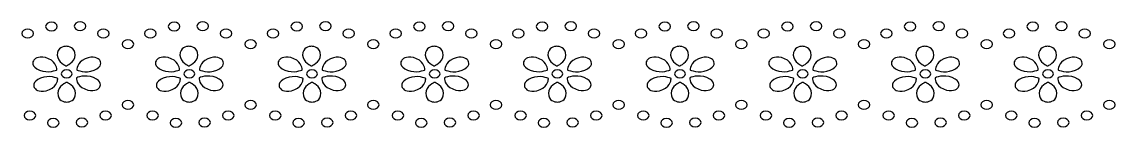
# Model space of a CAD drawing. Header units: centimetres. Extents: x -3 to 12.2, y -0.4 to 0.4.
# Drawn here: x -2.85 to 4.64, y -0.38 to 0.34 of the extents above; entities that cross this region are included whole.
import ezdxf

# ---------------------------------------------------------------- set-up
doc = ezdxf.new("R2010")
doc.units = ezdxf.units.CM
doc.header["$MEASUREMENT"] = 0
doc.layers.add('Layer 1', color=7, linetype='Continuous')

msp = doc.modelspace()

# ---------------------------------------------------------------- linework, layer by layer
at = {"layer": 'Layer 1'}
for points in [[(-2.64729, 0.34057), (-2.62528, 0.34057), (-2.60742, 0.32739), (-2.60742, 0.31112), (-2.60742, 0.31112), (-2.60742, 0.2949), (-2.62528, 0.2817), (-2.64729, 0.2817), (-2.64729, 0.2817), (-2.66933, 0.2817), (-2.68716, 0.2949), (-2.68716, 0.31112), (-2.68716, 0.31112), (-2.68716, 0.3274), (-2.66933, 0.34057), (-2.64729, 0.34057)], [(-2.49081, 0.3134), (-2.49081, 0.32967), (-2.47295, 0.34285), (-2.45094, 0.34285), (-2.45094, 0.34285), (-2.42893, 0.34285), (-2.41107, 0.32967), (-2.41107, 0.3134), (-2.41107, 0.3134), (-2.41107, 0.29715), (-2.42893, 0.284), (-2.45094, 0.284), (-2.45094, 0.284), (-2.47295, 0.28398), (-2.49081, 0.29715), (-2.49081, 0.3134)], [(-1.80658, 0.34057), (-1.78457, 0.34057), (-1.76671, 0.32739), (-1.76671, 0.31112), (-1.76671, 0.31112), (-1.76671, 0.2949), (-1.78457, 0.2817), (-1.80658, 0.2817), (-1.80658, 0.2817), (-1.82862, 0.2817), (-1.84648, 0.2949), (-1.84648, 0.31112), (-1.84648, 0.31112), (-1.84645, 0.3274), (-1.82859, 0.34057), (-1.80658, 0.34057)], [(-1.65005, 0.3134), (-1.65005, 0.32967), (-1.63222, 0.34285), (-1.61018, 0.34285), (-1.61018, 0.34285), (-1.58814, 0.34285), (-1.57028, 0.32967), (-1.57028, 0.3134), (-1.57028, 0.3134), (-1.57028, 0.29715), (-1.58814, 0.284), (-1.61018, 0.284), (-1.61018, 0.284), (-1.63222, 0.284), (-1.65005, 0.29715), (-1.65005, 0.3134)], [(-0.96584, 0.34057), (-0.9438, 0.34057), (-0.92597, 0.32739), (-0.92597, 0.31112), (-0.92597, 0.31112), (-0.92597, 0.2949), (-0.94383, 0.2817), (-0.96584, 0.2817), (-0.96584, 0.2817), (-0.98785, 0.2817), (-1.00574, 0.2949), (-1.00574, 0.31112), (-1.00574, 0.31112), (-1.00573, 0.3274), (-0.98787, 0.34057), (-0.96584, 0.34057)], [(-0.80933, 0.3134), (-0.80933, 0.32967), (-0.79147, 0.34285), (-0.76943, 0.34285), (-0.76943, 0.34285), (-0.74742, 0.34285), (-0.72956, 0.32967), (-0.72956, 0.3134), (-0.72956, 0.3134), (-0.72956, 0.29715), (-0.74742, 0.284), (-0.76943, 0.284), (-0.76943, 0.284), (-0.79147, 0.28398), (-0.80933, 0.29715), (-0.80933, 0.3134)], [(-0.1251, 0.34057), (-0.10309, 0.34057), (-0.08523, 0.32739), (-0.08523, 0.31112), (-0.08523, 0.31112), (-0.08523, 0.2949), (-0.10309, 0.2817), (-0.1251, 0.2817), (-0.1251, 0.2817), (-0.14711, 0.2817), (-0.16497, 0.2949), (-0.16497, 0.31112), (-0.16497, 0.31112), (-0.16497, 0.3274), (-0.14711, 0.34057), (-0.1251, 0.34057)], [(0.03138, 0.3134), (0.03138, 0.32967), (0.04929, 0.34285), (0.07131, 0.34285), (0.07131, 0.34285), (0.09335, 0.34285), (0.11118, 0.32967), (0.11118, 0.3134), (0.11118, 0.3134), (0.11118, 0.29715), (0.09335, 0.284), (0.07131, 0.284), (0.07131, 0.284), (0.04927, 0.28398), (0.03138, 0.29715), (0.03138, 0.3134)], [(0.71565, 0.34057), (0.73769, 0.34057), (0.75552, 0.32739), (0.75552, 0.31112), (0.75552, 0.31112), (0.75552, 0.2949), (0.73763, 0.2817), (0.71565, 0.2817), (0.71565, 0.2817), (0.69367, 0.2817), (0.67575, 0.2949), (0.67575, 0.31112), (0.67575, 0.31112), (0.67575, 0.3274), (0.69363, 0.34057), (0.71565, 0.34057)], [(0.87215, 0.3134), (0.87215, 0.32967), (0.88998, 0.34285), (0.91202, 0.34285), (0.91202, 0.34285), (0.93406, 0.34285), (0.95195, 0.32967), (0.95195, 0.3134), (0.95195, 0.3134), (0.95195, 0.29715), (0.93406, 0.284), (0.91202, 0.284), (0.91202, 0.284), (0.88998, 0.284), (0.87215, 0.29715), (0.87215, 0.3134)], [(1.55636, 0.34057), (1.5784, 0.34057), (1.59626, 0.32739), (1.59626, 0.31112), (1.59626, 0.31112), (1.59626, 0.2949), (1.5784, 0.2817), (1.55636, 0.2817), (1.55636, 0.2817), (1.53437, 0.2817), (1.51646, 0.2949), (1.51646, 0.31112), (1.51646, 0.31112), (1.51646, 0.3274), (1.53437, 0.34057), (1.55636, 0.34057)], [(1.71289, 0.3134), (1.71289, 0.32967), (1.73075, 0.34285), (1.75276, 0.34285), (1.75276, 0.34285), (1.7748, 0.34285), (1.79266, 0.32967), (1.79266, 0.3134), (1.79266, 0.3134), (1.79266, 0.29715), (1.7748, 0.284), (1.75276, 0.284), (1.75276, 0.284), (1.73072, 0.284), (1.71289, 0.29715), (1.71289, 0.3134)], [(2.3971, 0.34057), (2.41914, 0.34057), (2.43703, 0.32739), (2.43703, 0.31112), (2.43703, 0.31112), (2.43703, 0.2949), (2.41914, 0.2817), (2.3971, 0.2817), (2.3971, 0.2817), (2.37511, 0.2817), (2.35723, 0.2949), (2.35723, 0.31112), (2.35723, 0.31112), (2.35723, 0.3274), (2.37511, 0.34057), (2.3971, 0.34057)], [(2.5536, 0.3134), (2.5536, 0.32967), (2.57149, 0.34285), (2.59353, 0.34285), (2.59353, 0.34285), (2.61554, 0.34285), (2.63346, 0.32967), (2.63346, 0.3134), (2.63346, 0.3134), (2.63346, 0.29715), (2.61555, 0.284), (2.59353, 0.284), (2.59353, 0.284), (2.57146, 0.28398), (2.5536, 0.29715), (2.5536, 0.3134)], [(3.23784, 0.34057), (3.25988, 0.34057), (3.27774, 0.32739), (3.27774, 0.31112), (3.27774, 0.31112), (3.27774, 0.2949), (3.25988, 0.2817), (3.23784, 0.2817), (3.23784, 0.2817), (3.21585, 0.2817), (3.19791, 0.2949), (3.19791, 0.31112), (3.19791, 0.31112), (3.19791, 0.3274), (3.21583, 0.34057), (3.23784, 0.34057)], [(3.39434, 0.3134), (3.39434, 0.32967), (3.4122, 0.34285), (3.43424, 0.34285), (3.43424, 0.34285), (3.45625, 0.34285), (3.47414, 0.32967), (3.47414, 0.3134), (3.47414, 0.3134), (3.47414, 0.29715), (3.45625, 0.284), (3.43424, 0.284), (3.43424, 0.284), (3.4122, 0.28398), (3.39434, 0.29715), (3.39434, 0.3134)], [(4.07855, 0.34057), (4.10059, 0.34057), (4.11845, 0.32739), (4.11845, 0.31112), (4.11845, 0.31112), (4.11845, 0.2949), (4.10059, 0.2817), (4.07855, 0.2817), (4.07855, 0.2817), (4.05654, 0.2817), (4.03865, 0.2949), (4.03865, 0.31112), (4.03865, 0.31112), (4.03871, 0.3274), (4.05657, 0.34057), (4.07855, 0.34057)], [(4.23505, 0.3134), (4.23505, 0.32967), (4.25294, 0.34285), (4.27498, 0.34285), (4.27498, 0.34285), (4.29702, 0.34285), (4.31485, 0.32967), (4.31485, 0.3134), (4.31485, 0.3134), (4.31485, 0.29715), (4.29699, 0.284), (4.27498, 0.284), (4.27498, 0.284), (4.25294, 0.28398), (4.23505, 0.29715), (4.23505, 0.3134)], [(-2.8498, 0.2636), (-2.8498, 0.27982), (-2.83194, 0.293), (-2.80993, 0.293), (-2.80993, 0.293), (-2.78792, 0.293), (-2.77006, 0.27982), (-2.77006, 0.2636), (-2.77006, 0.2636), (-2.77006, 0.24733), (-2.78792, 0.23415), (-2.80993, 0.23415), (-2.80993, 0.23415), (-2.83197, 0.23418), (-2.8498, 0.24733), (-2.8498, 0.2636)], [(-2.29137, 0.29303), (-2.26936, 0.29303), (-2.2515, 0.27985), (-2.2515, 0.26363), (-2.2515, 0.26363), (-2.2515, 0.24736), (-2.26939, 0.23418), (-2.29137, 0.23418), (-2.29137, 0.23418), (-2.31341, 0.23418), (-2.3313, 0.24736), (-2.3313, 0.26363), (-2.3313, 0.26363), (-2.33127, 0.27985), (-2.31341, 0.29303), (-2.29137, 0.29303)], [(-2.00909, 0.2636), (-2.00909, 0.27982), (-1.99123, 0.293), (-1.96922, 0.293), (-1.96922, 0.293), (-1.94721, 0.293), (-1.92935, 0.27982), (-1.92935, 0.2636), (-1.92935, 0.2636), (-1.92935, 0.24733), (-1.94721, 0.23415), (-1.96922, 0.23415), (-1.96922, 0.23415), (-1.99123, 0.23418), (-2.00909, 0.24733), (-2.00909, 0.2636)], [(-1.45063, 0.29303), (-1.42862, 0.29303), (-1.41073, 0.27985), (-1.41073, 0.26363), (-1.41073, 0.26363), (-1.41073, 0.24736), (-1.42862, 0.23418), (-1.45063, 0.23418), (-1.45063, 0.23418), (-1.47267, 0.23418), (-1.49053, 0.24736), (-1.49053, 0.26363), (-1.49053, 0.26363), (-1.49053, 0.27985), (-1.47267, 0.29303), (-1.45063, 0.29303)], [(-1.16835, 0.2636), (-1.16835, 0.27982), (-1.15052, 0.293), (-1.12848, 0.293), (-1.12848, 0.293), (-1.10644, 0.293), (-1.08861, 0.27982), (-1.08861, 0.2636), (-1.08861, 0.2636), (-1.08861, 0.24733), (-1.10647, 0.23415), (-1.12848, 0.23415), (-1.12848, 0.23415), (-1.15049, 0.23415), (-1.16835, 0.24733), (-1.16835, 0.2636)], [(-0.60989, 0.29303), (-0.58785, 0.29303), (-0.56999, 0.27985), (-0.56999, 0.26363), (-0.56999, 0.26363), (-0.56999, 0.24736), (-0.58785, 0.23418), (-0.60989, 0.23418), (-0.60989, 0.23418), (-0.63193, 0.23418), (-0.64979, 0.24736), (-0.64979, 0.26363), (-0.64979, 0.26363), (-0.64979, 0.27985), (-0.63193, 0.29303), (-0.60989, 0.29303)], [(-0.32761, 0.2636), (-0.32761, 0.27982), (-0.30978, 0.293), (-0.28774, 0.293), (-0.28774, 0.293), (-0.2657, 0.293), (-0.24784, 0.27982), (-0.24784, 0.2636), (-0.24784, 0.2636), (-0.24784, 0.24733), (-0.2657, 0.23415), (-0.28774, 0.23415), (-0.28774, 0.23415), (-0.30977, 0.23418), (-0.32761, 0.24733), (-0.32761, 0.2636)], [(0.23085, 0.29303), (0.25289, 0.29303), (0.27075, 0.27985), (0.27075, 0.26363), (0.27075, 0.26363), (0.27075, 0.24736), (0.25286, 0.23418), (0.23085, 0.23418), (0.23085, 0.23418), (0.20884, 0.23418), (0.19095, 0.24736), (0.19095, 0.26363), (0.19095, 0.26363), (0.19095, 0.27985), (0.20881, 0.29303), (0.23085, 0.29303)], [(0.51313, 0.2636), (0.51313, 0.27982), (0.53102, 0.293), (0.553, 0.293), (0.553, 0.293), (0.57504, 0.293), (0.59293, 0.27982), (0.59293, 0.2636), (0.59293, 0.2636), (0.59293, 0.24733), (0.57504, 0.23415), (0.553, 0.23415), (0.553, 0.23415), (0.53099, 0.23418), (0.51313, 0.24733), (0.51313, 0.2636)], [(1.07156, 0.29303), (1.0936, 0.29303), (1.11146, 0.27985), (1.11146, 0.26363), (1.11146, 0.26363), (1.11146, 0.24736), (1.0936, 0.23418), (1.07156, 0.23418), (1.07156, 0.23418), (1.04955, 0.23418), (1.03169, 0.24736), (1.03169, 0.26363), (1.03169, 0.26363), (1.03169, 0.27985), (1.04952, 0.29303), (1.07156, 0.29303)], [(1.35387, 0.2636), (1.35387, 0.27982), (1.37173, 0.293), (1.39374, 0.293), (1.39374, 0.293), (1.41575, 0.293), (1.43367, 0.27982), (1.43367, 0.2636), (1.43367, 0.2636), (1.43367, 0.24733), (1.41576, 0.23415), (1.39374, 0.23415), (1.39374, 0.23415), (1.37171, 0.23418), (1.35387, 0.24733), (1.35387, 0.2636)], [(1.9123, 0.29303), (1.93434, 0.29303), (1.95217, 0.27985), (1.95217, 0.26363), (1.95217, 0.26363), (1.95217, 0.24736), (1.93431, 0.23418), (1.9123, 0.23418), (1.9123, 0.23418), (1.89026, 0.23418), (1.8724, 0.24736), (1.8724, 0.26363), (1.8724, 0.26363), (1.87243, 0.27985), (1.89026, 0.29303), (1.9123, 0.29303)], [(2.19459, 0.2636), (2.19459, 0.27982), (2.21248, 0.293), (2.23452, 0.293), (2.23452, 0.293), (2.25653, 0.293), (2.27439, 0.27982), (2.27439, 0.2636), (2.27439, 0.2636), (2.27439, 0.24733), (2.25653, 0.23415), (2.23452, 0.23415), (2.23452, 0.23415), (2.21245, 0.23418), (2.19459, 0.24733), (2.19459, 0.2636)], [(2.75304, 0.29303), (2.77508, 0.29303), (2.79291, 0.27985), (2.79291, 0.26363), (2.79291, 0.26363), (2.79291, 0.24736), (2.77505, 0.23418), (2.75304, 0.23418), (2.75304, 0.23418), (2.73103, 0.23418), (2.71317, 0.24736), (2.71317, 0.26363), (2.71317, 0.26363), (2.71317, 0.27985), (2.73103, 0.29303), (2.75304, 0.29303)], [(3.03538, 0.2636), (3.03538, 0.27982), (3.05319, 0.293), (3.07523, 0.293), (3.07523, 0.293), (3.09724, 0.293), (3.11516, 0.27982), (3.11516, 0.2636), (3.11516, 0.2636), (3.11516, 0.24733), (3.09725, 0.23415), (3.07523, 0.23415), (3.07523, 0.23415), (3.05319, 0.23418), (3.03538, 0.24733), (3.03538, 0.2636)], [(3.59378, 0.29303), (3.61582, 0.29303), (3.63365, 0.27985), (3.63365, 0.26363), (3.63365, 0.26363), (3.63365, 0.24736), (3.61582, 0.23418), (3.59378, 0.23418), (3.59378, 0.23418), (3.57177, 0.23418), (3.55391, 0.24736), (3.55391, 0.26363), (3.55391, 0.26363), (3.55388, 0.27985), (3.57177, 0.29303), (3.59378, 0.29303)], [(3.87609, 0.2636), (3.87609, 0.27982), (3.89395, 0.293), (3.91596, 0.293), (3.91596, 0.293), (3.93797, 0.293), (3.95586, 0.27982), (3.95586, 0.2636), (3.95586, 0.2636), (3.95586, 0.24733), (3.93797, 0.23415), (3.91596, 0.23415), (3.91596, 0.23415), (3.89395, 0.23415), (3.87609, 0.24733), (3.87609, 0.2636)], [(4.43452, 0.29303), (4.45653, 0.29303), (4.47439, 0.27985), (4.47439, 0.26363), (4.47439, 0.26363), (4.47439, 0.24736), (4.45653, 0.23418), (4.43452, 0.23418), (4.43452, 0.23418), (4.41251, 0.23418), (4.39465, 0.24736), (4.39465, 0.26363), (4.39465, 0.26363), (4.39468, 0.27985), (4.41248, 0.29303), (4.43452, 0.29303)], [(-2.54606, 0.17571), (-2.52876, 0.17571), (-2.48513, 0.16727), (-2.48513, 0.11623), (-2.48513, 0.11623), (-2.48513, 0.06517), (-2.54606, 0.0417), (-2.54606, 0.0417), (-2.54606, 0.0417), (-2.54606, 0.0417), (-2.60697, 0.06517), (-2.60697, 0.11623), (-2.60697, 0.11623), (-2.60694, 0.16727), (-2.56336, 0.17571), (-2.54606, 0.17571)], [(-2.12262, 0.16171), (-2.14466, 0.16171), (-2.16249, 0.17491), (-2.16249, 0.19116), (-2.16249, 0.19116), (-2.16249, 0.20741), (-2.14463, 0.22058), (-2.12262, 0.22058), (-2.12262, 0.22058), (-2.10061, 0.22058), (-2.08275, 0.2074), (-2.08275, 0.19116), (-2.08275, 0.19116), (-2.08275, 0.17492), (-2.10058, 0.16171), (-2.12262, 0.16171)], [(-1.70532, 0.17571), (-1.68804, 0.17571), (-1.64441, 0.16727), (-1.64441, 0.11623), (-1.64441, 0.11623), (-1.64441, 0.06517), (-1.70532, 0.0417), (-1.70532, 0.0417), (-1.70532, 0.0417), (-1.70532, 0.0417), (-1.76623, 0.06517), (-1.76623, 0.11623), (-1.76623, 0.11623), (-1.7662, 0.16727), (-1.7226, 0.17571), (-1.70532, 0.17571)], [(-1.28188, 0.16171), (-1.30389, 0.16171), (-1.32175, 0.17491), (-1.32175, 0.19116), (-1.32175, 0.19116), (-1.32175, 0.20741), (-1.30389, 0.22058), (-1.28188, 0.22058), (-1.28188, 0.22058), (-1.25984, 0.22058), (-1.24198, 0.2074), (-1.24198, 0.19116), (-1.24198, 0.19116), (-1.24198, 0.17489), (-1.25984, 0.16171), (-1.28188, 0.16171)], [(-0.86458, 0.17571), (-0.8473, 0.17571), (-0.8037, 0.16727), (-0.8037, 0.11623), (-0.8037, 0.11623), (-0.8037, 0.06517), (-0.86458, 0.0417), (-0.86458, 0.0417), (-0.86458, 0.0417), (-0.86458, 0.0417), (-0.92549, 0.06517), (-0.92549, 0.11623), (-0.92549, 0.11623), (-0.92549, 0.16727), (-0.88188, 0.17571), (-0.86458, 0.17571)], [(-0.44114, 0.16171), (-0.46318, 0.16171), (-0.48104, 0.17491), (-0.48104, 0.19116), (-0.48104, 0.19116), (-0.48104, 0.20741), (-0.46315, 0.22058), (-0.44114, 0.22058), (-0.44114, 0.22058), (-0.41913, 0.22058), (-0.40127, 0.2074), (-0.40127, 0.19116), (-0.40127, 0.19116), (-0.40124, 0.17489), (-0.41913, 0.16171), (-0.44114, 0.16171)], [(-0.02384, 0.17571), (-0.00654, 0.17571), (0.03704, 0.16727), (0.03704, 0.11623), (0.03704, 0.11623), (0.03704, 0.06517), (-0.02384, 0.0417), (-0.02384, 0.0417), (-0.02384, 0.0417), (-0.02384, 0.0417), (-0.08475, 0.06517), (-0.08475, 0.11623), (-0.08475, 0.11623), (-0.08475, 0.16727), (-0.04114, 0.17571), (-0.02384, 0.17571)], [(0.3996, 0.16171), (0.37756, 0.16171), (0.35973, 0.17491), (0.35973, 0.19116), (0.35973, 0.19116), (0.35973, 0.20741), (0.37759, 0.22058), (0.3996, 0.22058), (0.3996, 0.22058), (0.42161, 0.22058), (0.4395, 0.2074), (0.4395, 0.19116), (0.4395, 0.19116), (0.4395, 0.17492), (0.42164, 0.16171), (0.3996, 0.16171)], [(0.8169, 0.17571), (0.83418, 0.17571), (0.87781, 0.16727), (0.87781, 0.11623), (0.87781, 0.11623), (0.87781, 0.06517), (0.8169, 0.0417), (0.8169, 0.0417), (0.8169, 0.0417), (0.8169, 0.0417), (0.75599, 0.06517), (0.75599, 0.11623), (0.75599, 0.11623), (0.75599, 0.16727), (0.7996, 0.17571), (0.8169, 0.17571)], [(1.24034, 0.16171), (1.2183, 0.16171), (1.20044, 0.17491), (1.20044, 0.19116), (1.20044, 0.19116), (1.20044, 0.20741), (1.2183, 0.22058), (1.24034, 0.22058), (1.24034, 0.22058), (1.26238, 0.22058), (1.28024, 0.2074), (1.28024, 0.19116), (1.28024, 0.19116), (1.28024, 0.17492), (1.26238, 0.16171), (1.24034, 0.16171)], [(1.65761, 0.17571), (1.67494, 0.17571), (1.71854, 0.16727), (1.71854, 0.11623), (1.71854, 0.11623), (1.71854, 0.06517), (1.65761, 0.0417), (1.65761, 0.0417), (1.65761, 0.0417), (1.65761, 0.0417), (1.59673, 0.06517), (1.59673, 0.11623), (1.59673, 0.11623), (1.59676, 0.16727), (1.64031, 0.17571), (1.65761, 0.17571)], [(2.08105, 0.16171), (2.05901, 0.16171), (2.04115, 0.17491), (2.04115, 0.19116), (2.04115, 0.19116), (2.04115, 0.20741), (2.05904, 0.22058), (2.08105, 0.22058), (2.08105, 0.22058), (2.10306, 0.22058), (2.12095, 0.2074), (2.12095, 0.19116), (2.12095, 0.19116), (2.12095, 0.17492), (2.10309, 0.16171), (2.08105, 0.16171)], [(2.49835, 0.17571), (2.51568, 0.17571), (2.55928, 0.16727), (2.55928, 0.11623), (2.55928, 0.11623), (2.55928, 0.06517), (2.49835, 0.0417), (2.49835, 0.0417), (2.49835, 0.0417), (2.49835, 0.0417), (2.43747, 0.06517), (2.43747, 0.11623), (2.43747, 0.11623), (2.43747, 0.16727), (2.48108, 0.17571), (2.49835, 0.17571)], [(2.92179, 0.16171), (2.89975, 0.16171), (2.88192, 0.17491), (2.88192, 0.19116), (2.88192, 0.19116), (2.88192, 0.20741), (2.89978, 0.22058), (2.92179, 0.22058), (2.92179, 0.22058), (2.94383, 0.22058), (2.96172, 0.2074), (2.96172, 0.19116), (2.96172, 0.19116), (2.96172, 0.17492), (2.94383, 0.16171), (2.92179, 0.16171)], [(3.33912, 0.17571), (3.3564, 0.17571), (3.40003, 0.16727), (3.40003, 0.11623), (3.40003, 0.11623), (3.40003, 0.06517), (3.33912, 0.0417), (3.33912, 0.0417), (3.33912, 0.0417), (3.33912, 0.0417), (3.27819, 0.06517), (3.27819, 0.11623), (3.27819, 0.11623), (3.27819, 0.16727), (3.32182, 0.17571), (3.33912, 0.17571)], [(3.76253, 0.16171), (3.74049, 0.16171), (3.7226, 0.17491), (3.7226, 0.19116), (3.7226, 0.19116), (3.7226, 0.20741), (3.74049, 0.22058), (3.76253, 0.22058), (3.76253, 0.22058), (3.78457, 0.22058), (3.80243, 0.2074), (3.80243, 0.19116), (3.80243, 0.19116), (3.80243, 0.17492), (3.78457, 0.16171), (3.76253, 0.16171)], [(4.17986, 0.17571), (4.19716, 0.17571), (4.24077, 0.16727), (4.24077, 0.11623), (4.24077, 0.11623), (4.24077, 0.06517), (4.17986, 0.0417), (4.17986, 0.0417), (4.17986, 0.0417), (4.17986, 0.0417), (4.11895, 0.06517), (4.11895, 0.11623), (4.11895, 0.11623), (4.11895, 0.16727), (4.16256, 0.17571), (4.17986, 0.17571)], [(4.60325, 0.16171), (4.58121, 0.16171), (4.56338, 0.17491), (4.56338, 0.19116), (4.56338, 0.19116), (4.56338, 0.20741), (4.58124, 0.22058), (4.60325, 0.22058), (4.60325, 0.22058), (4.62529, 0.22058), (4.64318, 0.2074), (4.64318, 0.19116), (4.64318, 0.19116), (4.64318, 0.17492), (4.62529, 0.16171), (4.60325, 0.16171)], [(-2.66745, 0.09073), (-2.60755, 0.06522), (-2.61049, 0.01458), (-2.61049, 0.01458), (-2.61049, 0.01458), (-2.61049, 0.01458), (-2.66846, -0.01259), (-2.72836, 0.01291), (-2.72836, 0.01291), (-2.78829, 0.03844), (-2.77638, 0.07051), (-2.76776, 0.0816), (-2.76776, 0.0816), (-2.75908, 0.0926), (-2.72738, 0.11626), (-2.66745, 0.09073)], [(-2.31577, 0.08125), (-2.30709, 0.07022), (-2.29524, 0.03812), (-2.35514, 0.01259), (-2.35514, 0.01259), (-2.41502, -0.01292), (-2.47304, 0.01426), (-2.47304, 0.01426), (-2.47304, 0.01426), (-2.47304, 0.01426), (-2.47595, 0.0649), (-2.41605, 0.09041), (-2.41605, 0.09041), (-2.35611, 0.11594), (-2.32439, 0.09231), (-2.31577, 0.08125)], [(-1.82674, 0.09073), (-1.76684, 0.06522), (-1.7698, 0.01458), (-1.7698, 0.01458), (-1.7698, 0.01458), (-1.7698, 0.01458), (-1.82774, -0.01259), (-1.88767, 0.01291), (-1.88767, 0.01291), (-1.94757, 0.03844), (-1.93569, 0.07051), (-1.92704, 0.0816), (-1.92704, 0.0816), (-1.91836, 0.0926), (-1.88664, 0.11626), (-1.82674, 0.09073)], [(-1.475, 0.08125), (-1.46635, 0.07022), (-1.45449, 0.03812), (-1.51442, 0.01259), (-1.51442, 0.01259), (-1.5743, -0.01292), (-1.63229, 0.01426), (-1.63229, 0.01426), (-1.63229, 0.01426), (-1.63229, 0.01426), (-1.63523, 0.0649), (-1.5753, 0.09041), (-1.5753, 0.09041), (-1.51537, 0.11594), (-1.48365, 0.09231), (-1.475, 0.08125)], [(-0.986, 0.09073), (-0.9261, 0.06522), (-0.92904, 0.01458), (-0.92904, 0.01458), (-0.92904, 0.01458), (-0.92904, 0.01458), (-0.98701, -0.01259), (-1.04691, 0.01291), (-1.04691, 0.01291), (-1.10681, 0.03844), (-1.09496, 0.07051), (-1.08631, 0.0816), (-1.08631, 0.0816), (-1.07762, 0.0926), (-1.0459, 0.11626), (-0.986, 0.09073)], [(-0.63426, 0.08125), (-0.62563, 0.07022), (-0.61375, 0.03812), (-0.67366, 0.01259), (-0.67366, 0.01259), (-0.73356, -0.01292), (-0.79153, 0.01426), (-0.79153, 0.01426), (-0.79153, 0.01426), (-0.79153, 0.01426), (-0.79447, 0.0649), (-0.73454, 0.09041), (-0.73454, 0.09041), (-0.67466, 0.11594), (-0.64294, 0.09231), (-0.63426, 0.08125)], [(-0.14526, 0.09073), (-0.08538, 0.06522), (-0.0883, 0.01458), (-0.0883, 0.01458), (-0.0883, 0.01458), (-0.0883, 0.01458), (-0.14627, -0.01259), (-0.20617, 0.01291), (-0.20617, 0.01291), (-0.26607, 0.03844), (-0.25422, 0.07051), (-0.24557, 0.0816), (-0.24557, 0.0816), (-0.23691, 0.0926), (-0.20516, 0.11626), (-0.14526, 0.09073)], [(0.20648, 0.08125), (0.21511, 0.07022), (0.22701, 0.03812), (0.16708, 0.01259), (0.16708, 0.01259), (0.10718, -0.01292), (0.04923, 0.01426), (0.04923, 0.01426), (0.04923, 0.01426), (0.04923, 0.01426), (0.04627, 0.0649), (0.10619, 0.09041), (0.10619, 0.09041), (0.16608, 0.11594), (0.19783, 0.09231), (0.20648, 0.08125)], [(0.69548, 0.09073), (0.75541, 0.06522), (0.75244, 0.01458), (0.75244, 0.01458), (0.75244, 0.01458), (0.75244, 0.01458), (0.6945, -0.01259), (0.63454, 0.01291), (0.63454, 0.01291), (0.57466, 0.03844), (0.58654, 0.07051), (0.5952, 0.0816), (0.5952, 0.0816), (0.60383, 0.0926), (0.63556, 0.11626), (0.69548, 0.09073)], [(1.04719, 0.08125), (1.05584, 0.07022), (1.0677, 0.03812), (1.00782, 0.01259), (1.00782, 0.01259), (0.94789, -0.01292), (0.88992, 0.01426), (0.88992, 0.01426), (0.88992, 0.01426), (0.88992, 0.01426), (0.88704, 0.0649), (0.94688, 0.09041), (0.94688, 0.09041), (1.00682, 0.11594), (1.03854, 0.09231), (1.04719, 0.08125)], [(1.53622, 0.09073), (1.59615, 0.06522), (1.59321, 0.01458), (1.59321, 0.01458), (1.59321, 0.01458), (1.59321, 0.01458), (1.53527, -0.01259), (1.47534, 0.01291), (1.47534, 0.01291), (1.41541, 0.03844), (1.42732, 0.07051), (1.43594, 0.0816), (1.43594, 0.0816), (1.44462, 0.0926), (1.47632, 0.11626), (1.53622, 0.09073)], [(1.88793, 0.08125), (1.89656, 0.07022), (1.90846, 0.03812), (1.84856, 0.01259), (1.84856, 0.01259), (1.78866, -0.01292), (1.73066, 0.01426), (1.73066, 0.01426), (1.73066, 0.01426), (1.73066, 0.01426), (1.72775, 0.0649), (1.78765, 0.09041), (1.78765, 0.09041), (1.84756, 0.11594), (1.87928, 0.09231), (1.88793, 0.08125)], [(2.37696, 0.09073), (2.43689, 0.06522), (2.43392, 0.01458), (2.43392, 0.01458), (2.43392, 0.01458), (2.43392, 0.01458), (2.37595, -0.01259), (2.31605, 0.01291), (2.31605, 0.01291), (2.25615, 0.03844), (2.26805, 0.07051), (2.27668, 0.0816), (2.27668, 0.0816), (2.28531, 0.0926), (2.31704, 0.11626), (2.37696, 0.09073)], [(2.72867, 0.08125), (2.7373, 0.07022), (2.7492, 0.03812), (2.6893, 0.01259), (2.6893, 0.01259), (2.62937, -0.01292), (2.57143, 0.01426), (2.57143, 0.01426), (2.57143, 0.01426), (2.57143, 0.01426), (2.56855, 0.0649), (2.62839, 0.09041), (2.62839, 0.09041), (2.68827, 0.11594), (2.72005, 0.09231), (2.72867, 0.08125)], [(3.21768, 0.09073), (3.27761, 0.06522), (3.27467, 0.01458), (3.27467, 0.01458), (3.27467, 0.01458), (3.27467, 0.01458), (3.2167, -0.01259), (3.1568, 0.01291), (3.1568, 0.01291), (3.09687, 0.03844), (3.10875, 0.07051), (3.11738, 0.0816), (3.11738, 0.0816), (3.12608, 0.0926), (3.1578, 0.11626), (3.21768, 0.09073)], [(3.56941, 0.08125), (3.57801, 0.07022), (3.58992, 0.03812), (3.53001, 0.01259), (3.53001, 0.01259), (3.47011, -0.01292), (3.41214, 0.01426), (3.41214, 0.01426), (3.41214, 0.01426), (3.41214, 0.01426), (3.40923, 0.0649), (3.46913, 0.09041), (3.46913, 0.09041), (3.52901, 0.11594), (3.56074, 0.09231), (3.56941, 0.08125)], [(4.05842, 0.09073), (4.11837, 0.06522), (4.11538, 0.01458), (4.11538, 0.01458), (4.11538, 0.01458), (4.11538, 0.01458), (4.05744, -0.01259), (3.99751, 0.01291), (3.99751, 0.01291), (3.93763, 0.03844), (3.94951, 0.07051), (3.95811, 0.0816), (3.95811, 0.0816), (3.96679, 0.0926), (3.99852, 0.11626), (4.05842, 0.09073)], [(4.41015, 0.08125), (4.4188, 0.07022), (4.43068, 0.03812), (4.37078, 0.01259), (4.37078, 0.01259), (4.31085, -0.01292), (4.25291, 0.01426), (4.25291, 0.01426), (4.25291, 0.01426), (4.25291, 0.01426), (4.25003, 0.0649), (4.30987, 0.09041), (4.30987, 0.09041), (4.36975, 0.11594), (4.4015, 0.09231), (4.41015, 0.08125)], [(-2.50616, -0.01262), (-2.50616, -0.0276), (-2.52264, -0.03977), (-2.54299, -0.03977), (-2.54299, -0.03977), (-2.56334, -0.03977), (-2.57982, -0.02763), (-2.57982, -0.01262), (-2.57982, -0.01262), (-2.57982, 0.00241), (-2.56334, 0.01455), (-2.54299, 0.01455), (-2.54299, 0.01455), (-2.52264, 0.01455), (-2.50616, 0.00241), (-2.50616, -0.01262)], [(-1.66539, -0.01262), (-1.66539, -0.0276), (-1.68187, -0.03977), (-1.70225, -0.03977), (-1.70225, -0.03977), (-1.7226, -0.03977), (-1.73908, -0.02763), (-1.73908, -0.01262), (-1.73908, -0.01262), (-1.73908, 0.00241), (-1.7226, 0.01455), (-1.70225, 0.01455), (-1.70225, 0.01455), (-1.68188, 0.01455), (-1.66539, 0.00241), (-1.66539, -0.01262)], [(-0.82468, -0.01262), (-0.82468, -0.0276), (-0.84114, -0.03977), (-0.86151, -0.03977), (-0.86151, -0.03977), (-0.88188, -0.03977), (-0.89837, -0.02763), (-0.89837, -0.01262), (-0.89837, -0.01262), (-0.89837, 0.00241), (-0.88189, 0.01455), (-0.86151, 0.01455), (-0.86151, 0.01455), (-0.84116, 0.01455), (-0.82468, 0.00241), (-0.82468, -0.01262)], [(0.01603, -0.01262), (0.01603, -0.0276), (-0.00045, -0.03977), (-0.0208, -0.03977), (-0.0208, -0.03977), (-0.04115, -0.03977), (-0.05763, -0.02763), (-0.05763, -0.01262), (-0.05763, -0.01262), (-0.05763, 0.00241), (-0.04115, 0.01455), (-0.0208, 0.01455), (-0.0208, 0.01455), (-0.00042, 0.01455), (0.01603, 0.00241), (0.01603, -0.01262)], [(0.8568, -0.01262), (0.8568, -0.0276), (0.84034, -0.03977), (0.81997, -0.03977), (0.81997, -0.03977), (0.79962, -0.03977), (0.78314, -0.02763), (0.78314, -0.01262), (0.78314, -0.01262), (0.78314, 0.00241), (0.79962, 0.01455), (0.81997, 0.01455), (0.81997, 0.01455), (0.84032, 0.01455), (0.8568, 0.00241), (0.8568, -0.01262)], [(1.69751, -0.01262), (1.69751, -0.0276), (1.68103, -0.03977), (1.66068, -0.03977), (1.66068, -0.03977), (1.64031, -0.03977), (1.62385, -0.02763), (1.62385, -0.01262), (1.62385, -0.01262), (1.62385, 0.00241), (1.64031, 0.01455), (1.66068, 0.01455), (1.66068, 0.01455), (1.68105, 0.01455), (1.69751, 0.00241), (1.69751, -0.01262)], [(2.53828, -0.01262), (2.53828, -0.0276), (2.52182, -0.03977), (2.50145, -0.03977), (2.50145, -0.03977), (2.4811, -0.03977), (2.46459, -0.02763), (2.46459, -0.01262), (2.46459, -0.01262), (2.46459, 0.00241), (2.4811, 0.01455), (2.50145, 0.01455), (2.50145, 0.01455), (2.52182, 0.01455), (2.53828, 0.00241), (2.53828, -0.01262)], [(3.37897, -0.01262), (3.37897, -0.0276), (3.36254, -0.03977), (3.34217, -0.03977), (3.34217, -0.03977), (3.3218, -0.03977), (3.30534, -0.02763), (3.30534, -0.01262), (3.30534, -0.01262), (3.30534, 0.00241), (3.3218, 0.01455), (3.34217, 0.01455), (3.34217, 0.01455), (3.36254, 0.01455), (3.37897, 0.00241), (3.37897, -0.01262)], [(4.21973, -0.01262), (4.21973, -0.0276), (4.20325, -0.03977), (4.1829, -0.03977), (4.1829, -0.03977), (4.16255, -0.03977), (4.14604, -0.02763), (4.14604, -0.01262), (4.14604, -0.01262), (4.14604, 0.00241), (4.16255, 0.01455), (4.1829, 0.01455), (4.1829, 0.01455), (4.20325, 0.01455), (4.21973, 0.00241), (4.21973, -0.01262)], [(-2.76162, -0.11131), (-2.77025, -0.10025), (-2.78213, -0.06816), (-2.72222, -0.0426), (-2.72222, -0.0426), (-2.66232, -0.01709), (-2.60435, -0.04427), (-2.60435, -0.04427), (-2.60435, -0.04427), (-2.60435, -0.04427), (-2.60141, -0.09494), (-2.66129, -0.12044), (-2.66129, -0.12044), (-2.72124, -0.14597), (-2.75294, -0.12232), (-2.76162, -0.11131)], [(-2.54299, -0.20548), (-2.56027, -0.20548), (-2.6039, -0.19701), (-2.6039, -0.14598), (-2.6039, -0.14598), (-2.6039, -0.09495), (-2.54299, -0.0715), (-2.54299, -0.0715), (-2.54299, -0.0715), (-2.54299, -0.0715), (-2.48208, -0.09497), (-2.48208, -0.14598), (-2.48208, -0.14598), (-2.48208, -0.19699), (-2.52566, -0.20548), (-2.54299, -0.20548)], [(-2.41909, -0.11623), (-2.47899, -0.0907), (-2.47608, -0.04008), (-2.47608, -0.04008), (-2.47608, -0.04008), (-2.47608, -0.04008), (-2.41808, -0.01288), (-2.35821, -0.03841), (-2.35821, -0.03841), (-2.29831, -0.06394), (-2.31016, -0.09604), (-2.31881, -0.10707), (-2.31881, -0.10707), (-2.32746, -0.11814), (-2.35921, -0.14176), (-2.41909, -0.11623)], [(-1.92088, -0.11131), (-1.92953, -0.10025), (-1.94141, -0.06816), (-1.88151, -0.0426), (-1.88151, -0.0426), (-1.82161, -0.01709), (-1.76361, -0.04427), (-1.76361, -0.04427), (-1.76361, -0.04427), (-1.76361, -0.04427), (-1.76067, -0.09494), (-1.82057, -0.12044), (-1.82057, -0.12044), (-1.8805, -0.14597), (-1.9122, -0.12232), (-1.92088, -0.11131)], [(-1.70225, -0.20548), (-1.71953, -0.20548), (-1.76316, -0.19701), (-1.76316, -0.14598), (-1.76316, -0.14598), (-1.76316, -0.09495), (-1.70225, -0.0715), (-1.70225, -0.0715), (-1.70225, -0.0715), (-1.70225, -0.0715), (-1.64134, -0.09497), (-1.64134, -0.14598), (-1.64134, -0.14598), (-1.64134, -0.19699), (-1.68497, -0.20548), (-1.70225, -0.20548)], [(-1.57837, -0.11623), (-1.63827, -0.0907), (-1.63533, -0.04008), (-1.63533, -0.04008), (-1.63533, -0.04008), (-1.63533, -0.04008), (-1.57736, -0.01288), (-1.51748, -0.03841), (-1.51748, -0.03841), (-1.45755, -0.06394), (-1.46943, -0.09604), (-1.47808, -0.10707), (-1.47808, -0.10707), (-1.48672, -0.11814), (-1.51844, -0.14176), (-1.57837, -0.11623)], [(-1.08014, -0.11131), (-1.08882, -0.10025), (-1.10067, -0.06816), (-1.04074, -0.0426), (-1.04074, -0.0426), (-0.98081, -0.01709), (-0.92287, -0.04427), (-0.92287, -0.04427), (-0.92287, -0.04427), (-0.92287, -0.04427), (-0.91993, -0.09494), (-0.97983, -0.12044), (-0.97983, -0.12044), (-1.03976, -0.14597), (-1.07148, -0.12232), (-1.08014, -0.11131)], [(-0.86151, -0.20548), (-0.87881, -0.20548), (-0.92244, -0.19701), (-0.92244, -0.14598), (-0.92244, -0.14598), (-0.92244, -0.09495), (-0.86151, -0.0715), (-0.86151, -0.0715), (-0.86151, -0.0715), (-0.86151, -0.0715), (-0.8006, -0.09497), (-0.8006, -0.14598), (-0.8006, -0.14598), (-0.80058, -0.19698), (-0.84423, -0.20548), (-0.86151, -0.20548)], [(-0.73763, -0.11623), (-0.79753, -0.0907), (-0.79462, -0.04008), (-0.79462, -0.04008), (-0.79462, -0.04008), (-0.79462, -0.04008), (-0.73662, -0.01288), (-0.67675, -0.03841), (-0.67675, -0.03841), (-0.61682, -0.06394), (-0.6287, -0.09604), (-0.63735, -0.10707), (-0.63735, -0.10707), (-0.64598, -0.11814), (-0.6777, -0.14176), (-0.73763, -0.11623)], [(-0.2394, -0.11131), (-0.24805, -0.10025), (-0.25993, -0.06816), (-0.2, -0.0426), (-0.2, -0.0426), (-0.1401, -0.01709), (-0.08215, -0.04427), (-0.08215, -0.04427), (-0.08215, -0.04427), (-0.08215, -0.04427), (-0.07924, -0.09494), (-0.13909, -0.12044), (-0.13909, -0.12044), (-0.19902, -0.14597), (-0.23077, -0.12232), (-0.2394, -0.11131)], [(-0.02077, -0.20548), (-0.03805, -0.20548), (-0.08168, -0.19701), (-0.08168, -0.14598), (-0.08168, -0.14598), (-0.08168, -0.09495), (-0.02077, -0.0715), (-0.02077, -0.0715), (-0.02077, -0.0715), (-0.02077, -0.0715), (0.04014, -0.09497), (0.04014, -0.14598), (0.04014, -0.14598), (0.04014, -0.19699), (-0.00349, -0.20548), (-0.02077, -0.20548)], [(0.10311, -0.11623), (0.04318, -0.0907), (0.04612, -0.04008), (0.04612, -0.04008), (0.04612, -0.04008), (0.04612, -0.04008), (0.10409, -0.01288), (0.16402, -0.03841), (0.16402, -0.03841), (0.22392, -0.06394), (0.21202, -0.09604), (0.20339, -0.10707), (0.20339, -0.10707), (0.19476, -0.11814), (0.16304, -0.14176), (0.10311, -0.11623)], [(0.60132, -0.11131), (0.59269, -0.10025), (0.58081, -0.06816), (0.64072, -0.0426), (0.64072, -0.0426), (0.70065, -0.01709), (0.75859, -0.04427), (0.75859, -0.04427), (0.75859, -0.04427), (0.75859, -0.04427), (0.76153, -0.09494), (0.70163, -0.12044), (0.70163, -0.12044), (0.64172, -0.14597), (0.61, -0.12232), (0.60132, -0.11131)], [(0.81997, -0.20548), (0.80269, -0.20548), (0.75904, -0.19701), (0.75904, -0.14598), (0.75904, -0.14598), (0.75904, -0.09495), (0.81997, -0.0715), (0.81997, -0.0715), (0.81997, -0.0715), (0.81997, -0.0715), (0.88088, -0.09497), (0.88088, -0.14598), (0.88088, -0.14598), (0.88088, -0.19699), (0.83725, -0.20548), (0.81997, -0.20548)], [(0.94385, -0.11623), (0.88392, -0.0907), (0.88689, -0.04008), (0.88689, -0.04008), (0.88689, -0.04008), (0.88689, -0.04008), (0.94486, -0.01288), (1.00476, -0.03841), (1.00476, -0.03841), (1.06469, -0.06394), (1.05278, -0.09604), (1.04416, -0.10707), (1.04416, -0.10707), (1.0355, -0.11814), (1.00375, -0.14176), (0.94385, -0.11623)], [(1.44206, -0.11131), (1.43343, -0.10025), (1.42158, -0.06816), (1.48143, -0.0426), (1.48143, -0.0426), (1.54138, -0.01709), (1.59933, -0.04427), (1.59933, -0.04427), (1.59933, -0.04427), (1.59933, -0.04427), (1.60224, -0.09494), (1.54237, -0.12044), (1.54237, -0.12044), (1.48243, -0.14597), (1.45074, -0.12232), (1.44206, -0.11131)], [(1.66071, -0.20548), (1.64346, -0.20548), (1.5998, -0.19701), (1.5998, -0.14598), (1.5998, -0.14598), (1.5998, -0.09495), (1.66071, -0.0715), (1.66071, -0.0715), (1.66071, -0.0715), (1.66071, -0.0715), (1.72164, -0.09497), (1.72164, -0.14598), (1.72164, -0.14598), (1.72164, -0.19699), (1.67801, -0.20548), (1.66071, -0.20548)], [(1.78459, -0.11623), (1.72469, -0.0907), (1.7276, -0.04008), (1.7276, -0.04008), (1.7276, -0.04008), (1.7276, -0.04008), (1.78562, -0.01288), (1.8455, -0.03841), (1.8455, -0.03841), (1.9054, -0.06394), (1.89352, -0.09604), (1.88487, -0.10707), (1.88487, -0.10707), (1.87624, -0.11814), (1.84449, -0.14176), (1.78459, -0.11623)], [(2.2828, -0.11131), (2.27415, -0.10025), (2.26227, -0.06816), (2.32217, -0.0426), (2.32217, -0.0426), (2.3821, -0.01709), (2.44004, -0.04427), (2.44004, -0.04427), (2.44004, -0.04427), (2.44004, -0.04427), (2.44295, -0.09494), (2.38308, -0.12044), (2.38308, -0.12044), (2.32321, -0.14594), (2.29148, -0.12232), (2.2828, -0.11131)], [(2.50145, -0.20548), (2.48415, -0.20548), (2.44052, -0.19701), (2.44052, -0.14598), (2.44052, -0.14598), (2.44052, -0.09495), (2.50145, -0.0715), (2.50145, -0.0715), (2.50145, -0.0715), (2.50145, -0.0715), (2.56233, -0.09497), (2.56233, -0.14598), (2.56233, -0.14598), (2.56233, -0.19699), (2.51873, -0.20548), (2.50145, -0.20548)], [(2.62533, -0.11623), (2.56543, -0.0907), (2.56837, -0.04008), (2.56837, -0.04008), (2.56837, -0.04008), (2.56837, -0.04008), (2.62634, -0.01288), (2.68624, -0.03841), (2.68624, -0.03841), (2.74617, -0.06394), (2.73426, -0.09604), (2.72564, -0.10707), (2.72564, -0.10707), (2.71695, -0.11814), (2.6852, -0.14176), (2.62533, -0.11623)], [(3.12354, -0.11131), (3.11491, -0.10025), (3.10306, -0.06816), (3.16291, -0.0426), (3.16291, -0.0426), (3.22286, -0.01709), (3.28083, -0.04427), (3.28083, -0.04427), (3.28083, -0.04427), (3.28083, -0.04427), (3.28374, -0.09494), (3.22384, -0.12044), (3.22384, -0.12044), (3.16394, -0.14594), (3.13219, -0.12232), (3.12354, -0.11131)], [(3.34216, -0.20548), (3.32488, -0.20548), (3.28125, -0.19701), (3.28125, -0.14598), (3.28125, -0.14598), (3.28125, -0.09495), (3.34216, -0.0715), (3.34216, -0.0715), (3.34216, -0.0715), (3.34216, -0.0715), (3.40307, -0.09497), (3.40307, -0.14598), (3.40307, -0.14598), (3.4031, -0.19698), (3.35952, -0.20548), (3.34216, -0.20548)], [(3.46604, -0.11623), (3.40616, -0.0907), (3.40908, -0.04008), (3.40908, -0.04008), (3.40908, -0.04008), (3.40908, -0.04008), (3.46705, -0.01288), (3.52698, -0.03841), (3.52698, -0.03841), (3.58686, -0.06394), (3.57498, -0.09604), (3.56635, -0.10707), (3.56635, -0.10707), (3.55769, -0.11814), (3.526, -0.14176), (3.46604, -0.11623)], [(3.96425, -0.11131), (3.95565, -0.10025), (3.94374, -0.06816), (4.00362, -0.0426), (4.00362, -0.0426), (4.0636, -0.01709), (4.12152, -0.04427), (4.12152, -0.04427), (4.12152, -0.04427), (4.12152, -0.04427), (4.12446, -0.09494), (4.06458, -0.12044), (4.06458, -0.12044), (4.0047, -0.14594), (3.97293, -0.12232), (3.96425, -0.11131)], [(4.18293, -0.20548), (4.16565, -0.20548), (4.122, -0.19701), (4.122, -0.14598), (4.122, -0.14598), (4.122, -0.09495), (4.18293, -0.0715), (4.18293, -0.0715), (4.18293, -0.0715), (4.18293, -0.0715), (4.24384, -0.09497), (4.24384, -0.14598), (4.24384, -0.14598), (4.24384, -0.19699), (4.20023, -0.20548), (4.18293, -0.20548)], [(4.30681, -0.11623), (4.24688, -0.0907), (4.24982, -0.04008), (4.24982, -0.04008), (4.24982, -0.04008), (4.24982, -0.04008), (4.30779, -0.01288), (4.36769, -0.03841), (4.36769, -0.03841), (4.42759, -0.06394), (4.41569, -0.09604), (4.40706, -0.10707), (4.40706, -0.10707), (4.39843, -0.11814), (4.36671, -0.14176), (4.30681, -0.11623)], [(-2.12262, -0.25485), (-2.14466, -0.25485), (-2.16249, -0.2417), (-2.16249, -0.22543), (-2.16249, -0.22543), (-2.16249, -0.20921), (-2.14463, -0.19601), (-2.12262, -0.19601), (-2.12262, -0.19601), (-2.10061, -0.19601), (-2.08275, -0.20921), (-2.08275, -0.22543), (-2.08275, -0.22543), (-2.08272, -0.2417), (-2.10058, -0.25485), (-2.12262, -0.25485)], [(-1.28188, -0.25485), (-1.30389, -0.25485), (-1.32175, -0.2417), (-1.32175, -0.22543), (-1.32175, -0.22543), (-1.32175, -0.20921), (-1.30389, -0.19601), (-1.28188, -0.19601), (-1.28188, -0.19601), (-1.25984, -0.19601), (-1.24198, -0.20921), (-1.24198, -0.22543), (-1.24198, -0.22543), (-1.24198, -0.2417), (-1.25984, -0.25485), (-1.28188, -0.25485)], [(-0.44114, -0.25485), (-0.46318, -0.25485), (-0.48104, -0.2417), (-0.48104, -0.22543), (-0.48104, -0.22543), (-0.48104, -0.20921), (-0.46315, -0.19601), (-0.44114, -0.19601), (-0.44114, -0.19601), (-0.41913, -0.19601), (-0.40127, -0.20921), (-0.40127, -0.22543), (-0.40127, -0.22543), (-0.40124, -0.2417), (-0.41913, -0.25485), (-0.44114, -0.25485)], [(0.3996, -0.25485), (0.37756, -0.25485), (0.35973, -0.2417), (0.35973, -0.22543), (0.35973, -0.22543), (0.35973, -0.20921), (0.37759, -0.19601), (0.3996, -0.19601), (0.3996, -0.19601), (0.42161, -0.19601), (0.4395, -0.20921), (0.4395, -0.22543), (0.4395, -0.22543), (0.43947, -0.2417), (0.42164, -0.25485), (0.3996, -0.25485)], [(1.24034, -0.25485), (1.2183, -0.25485), (1.20044, -0.2417), (1.20044, -0.22543), (1.20044, -0.22543), (1.20044, -0.20921), (1.2183, -0.19601), (1.24034, -0.19601), (1.24034, -0.19601), (1.26238, -0.19601), (1.28024, -0.20921), (1.28024, -0.22543), (1.28024, -0.22543), (1.28024, -0.2417), (1.26238, -0.25485), (1.24034, -0.25485)], [(2.08105, -0.25485), (2.05901, -0.25485), (2.04115, -0.2417), (2.04115, -0.22543), (2.04115, -0.22543), (2.04115, -0.20921), (2.05904, -0.19601), (2.08105, -0.19601), (2.08105, -0.19601), (2.10306, -0.19601), (2.12095, -0.20921), (2.12095, -0.22543), (2.12095, -0.22543), (2.12095, -0.2417), (2.10309, -0.25485), (2.08105, -0.25485)], [(2.92179, -0.25485), (2.89975, -0.25485), (2.88192, -0.2417), (2.88192, -0.22543), (2.88192, -0.22543), (2.88192, -0.20921), (2.89978, -0.19601), (2.92179, -0.19601), (2.92179, -0.19601), (2.94383, -0.19601), (2.96172, -0.20921), (2.96172, -0.22543), (2.96172, -0.22543), (2.96169, -0.2417), (2.94383, -0.25485), (2.92179, -0.25485)], [(3.76253, -0.25485), (3.74049, -0.25485), (3.7226, -0.2417), (3.7226, -0.22543), (3.7226, -0.22543), (3.7226, -0.20921), (3.74049, -0.19601), (3.76253, -0.19601), (3.76253, -0.19601), (3.78457, -0.19601), (3.80243, -0.20921), (3.80243, -0.22543), (3.80243, -0.22543), (3.80243, -0.2417), (3.78457, -0.25485), (3.76253, -0.25485)], [(4.60325, -0.25485), (4.58121, -0.25485), (4.56338, -0.2417), (4.56338, -0.22543), (4.56338, -0.22543), (4.56338, -0.20921), (4.58124, -0.19601), (4.60325, -0.19601), (4.60325, -0.19601), (4.62529, -0.19601), (4.64318, -0.20921), (4.64318, -0.22543), (4.64318, -0.22543), (4.64317, -0.2417), (4.62529, -0.25485), (4.60325, -0.25485)], [(-2.79461, -0.32729), (-2.81662, -0.32729), (-2.83448, -0.31414), (-2.83448, -0.29787), (-2.83448, -0.29787), (-2.83448, -0.28162), (-2.81662, -0.26847), (-2.79461, -0.26847), (-2.79461, -0.26847), (-2.77257, -0.26847), (-2.75471, -0.28165), (-2.75471, -0.29787), (-2.75471, -0.29787), (-2.75468, -0.31411), (-2.77257, -0.32729), (-2.79461, -0.32729)], [(-2.27603, -0.32729), (-2.29807, -0.32729), (-2.31593, -0.31414), (-2.31593, -0.29787), (-2.31593, -0.29787), (-2.31593, -0.28162), (-2.29807, -0.26847), (-2.27603, -0.26847), (-2.27603, -0.26847), (-2.25402, -0.26847), (-2.23618, -0.28165), (-2.23618, -0.29787), (-2.23618, -0.29787), (-2.23615, -0.31411), (-2.25401, -0.32729), (-2.27603, -0.32729)], [(-1.95387, -0.32729), (-1.97588, -0.32729), (-1.99374, -0.31414), (-1.99374, -0.29787), (-1.99374, -0.29787), (-1.99374, -0.28162), (-1.97588, -0.26847), (-1.95387, -0.26847), (-1.95387, -0.26847), (-1.93183, -0.26847), (-1.91397, -0.28165), (-1.91397, -0.29787), (-1.91397, -0.29787), (-1.91394, -0.31411), (-1.93183, -0.32729), (-1.95387, -0.32729)], [(-1.43529, -0.32729), (-1.45733, -0.32729), (-1.47519, -0.31414), (-1.47519, -0.29787), (-1.47519, -0.29787), (-1.47519, -0.28162), (-1.45736, -0.26847), (-1.43529, -0.26847), (-1.43529, -0.26847), (-1.41325, -0.26847), (-1.39539, -0.28165), (-1.39539, -0.29787), (-1.39539, -0.29787), (-1.39539, -0.31411), (-1.41327, -0.32729), (-1.43529, -0.32729)], [(-1.11313, -0.32729), (-1.13517, -0.32729), (-1.153, -0.31414), (-1.153, -0.29787), (-1.153, -0.29787), (-1.153, -0.28162), (-1.13514, -0.26847), (-1.11313, -0.26847), (-1.11313, -0.26847), (-1.09112, -0.26847), (-1.07326, -0.28165), (-1.07326, -0.29787), (-1.07326, -0.29787), (-1.07323, -0.31411), (-1.09109, -0.32729), (-1.11313, -0.32729)], [(-0.59455, -0.32729), (-0.61659, -0.32729), (-0.63445, -0.31414), (-0.63445, -0.29787), (-0.63445, -0.29787), (-0.63445, -0.28162), (-0.61659, -0.26847), (-0.59455, -0.26847), (-0.59455, -0.26847), (-0.57251, -0.26847), (-0.55465, -0.28165), (-0.55465, -0.29787), (-0.55465, -0.29787), (-0.55465, -0.31411), (-0.57253, -0.32729), (-0.59455, -0.32729)], [(-0.27239, -0.32729), (-0.2944, -0.32729), (-0.31226, -0.31414), (-0.31226, -0.29787), (-0.31226, -0.29787), (-0.31226, -0.28162), (-0.2944, -0.26847), (-0.27239, -0.26847), (-0.27239, -0.26847), (-0.25035, -0.26847), (-0.23249, -0.28165), (-0.23249, -0.29787), (-0.23249, -0.29787), (-0.23249, -0.31411), (-0.25032, -0.32729), (-0.27239, -0.32729)], [(0.24617, -0.32729), (0.22416, -0.32729), (0.2063, -0.31414), (0.2063, -0.29787), (0.2063, -0.29787), (0.2063, -0.28162), (0.22416, -0.26847), (0.24617, -0.26847), (0.24617, -0.26847), (0.26821, -0.26847), (0.28607, -0.28165), (0.28607, -0.29787), (0.28607, -0.29787), (0.28607, -0.31411), (0.26821, -0.32729), (0.24617, -0.32729)], [(0.56832, -0.32729), (0.54631, -0.32729), (0.52845, -0.31414), (0.52845, -0.29787), (0.52845, -0.29787), (0.52845, -0.28162), (0.54631, -0.26847), (0.56832, -0.26847), (0.56832, -0.26847), (0.59036, -0.26847), (0.60825, -0.28165), (0.60825, -0.29787), (0.60825, -0.29787), (0.60825, -0.31411), (0.59036, -0.32729), (0.56832, -0.32729)], [(1.08691, -0.32729), (1.0649, -0.32729), (1.04701, -0.31414), (1.04701, -0.29787), (1.04701, -0.29787), (1.04701, -0.28162), (1.0649, -0.26847), (1.08691, -0.26847), (1.08691, -0.26847), (1.10892, -0.26847), (1.12678, -0.28165), (1.12678, -0.29787), (1.12678, -0.29787), (1.12678, -0.31411), (1.10895, -0.32729), (1.08691, -0.32729)], [(1.40914, -0.32729), (1.38707, -0.32729), (1.36921, -0.31414), (1.36921, -0.29787), (1.36921, -0.29787), (1.36921, -0.28162), (1.38707, -0.26847), (1.40914, -0.26847), (1.40914, -0.26847), (1.43113, -0.26847), (1.44901, -0.28165), (1.44901, -0.29787), (1.44901, -0.29787), (1.44902, -0.31411), (1.43113, -0.32729), (1.40914, -0.32729)], [(1.92762, -0.32729), (1.90561, -0.32729), (1.88775, -0.31414), (1.88775, -0.29787), (1.88775, -0.29787), (1.88775, -0.28162), (1.90561, -0.26847), (1.92762, -0.26847), (1.92762, -0.26847), (1.94963, -0.26847), (1.96749, -0.28165), (1.96749, -0.29787), (1.96749, -0.29787), (1.96752, -0.31411), (1.94966, -0.32729), (1.92762, -0.32729)], [(2.24983, -0.32729), (2.22779, -0.32729), (2.20993, -0.31414), (2.20993, -0.29787), (2.20993, -0.29787), (2.20993, -0.28162), (2.22779, -0.26847), (2.24983, -0.26847), (2.24983, -0.26847), (2.27184, -0.26847), (2.28973, -0.28165), (2.28973, -0.29787), (2.28973, -0.29787), (2.28976, -0.31411), (2.27184, -0.32729), (2.24983, -0.32729)], [(2.76839, -0.32729), (2.7464, -0.32729), (2.72852, -0.31414), (2.72852, -0.29787), (2.72852, -0.29787), (2.72852, -0.28162), (2.74641, -0.26847), (2.76839, -0.26847), (2.76839, -0.26847), (2.79043, -0.26847), (2.80826, -0.28165), (2.80826, -0.29787), (2.80826, -0.29787), (2.80826, -0.31411), (2.79043, -0.32729), (2.76839, -0.32729)], [(3.0906, -0.32729), (3.06856, -0.32729), (3.05067, -0.31414), (3.05067, -0.29787), (3.05067, -0.29787), (3.05067, -0.28162), (3.06856, -0.26847), (3.0906, -0.26847), (3.0906, -0.26847), (3.11261, -0.26847), (3.13047, -0.28165), (3.13047, -0.29787), (3.13047, -0.29787), (3.13047, -0.31411), (3.11261, -0.32729), (3.0906, -0.32729)], [(3.6091, -0.32729), (3.58711, -0.32729), (3.56923, -0.31414), (3.56923, -0.29787), (3.56923, -0.29787), (3.56923, -0.28162), (3.58712, -0.26847), (3.6091, -0.26847), (3.6091, -0.26847), (3.63114, -0.26847), (3.64903, -0.28165), (3.64903, -0.29787), (3.64903, -0.29787), (3.64903, -0.31411), (3.63114, -0.32729), (3.6091, -0.32729)], [(3.93131, -0.32729), (3.90927, -0.32729), (3.89141, -0.31414), (3.89141, -0.29787), (3.89141, -0.29787), (3.89141, -0.28162), (3.90927, -0.26847), (3.93131, -0.26847), (3.93131, -0.26847), (3.95332, -0.26847), (3.97124, -0.28165), (3.97124, -0.29787), (3.97124, -0.29787), (3.97124, -0.31411), (3.95332, -0.32729), (3.93131, -0.32729)], [(4.44984, -0.32729), (4.42788, -0.32729), (4.40999, -0.31414), (4.40999, -0.29787), (4.40999, -0.29787), (4.40999, -0.28162), (4.42788, -0.26847), (4.44984, -0.26847), (4.44984, -0.26847), (4.47188, -0.26847), (4.48977, -0.28165), (4.48977, -0.29787), (4.48977, -0.29787), (4.48974, -0.31411), (4.47188, -0.32729), (4.44984, -0.32729)], [(-2.63504, -0.37711), (-2.65708, -0.37711), (-2.67491, -0.36391), (-2.67491, -0.34769), (-2.67491, -0.34769), (-2.67491, -0.33144), (-2.65708, -0.31824), (-2.63504, -0.31824), (-2.63504, -0.31824), (-2.613, -0.31824), (-2.59517, -0.33144), (-2.59517, -0.34769), (-2.59517, -0.34769), (-2.59514, -0.36391), (-2.613, -0.37711), (-2.63504, -0.37711)], [(-2.43864, -0.37486), (-2.46068, -0.37486), (-2.47851, -0.36166), (-2.47851, -0.34541), (-2.47851, -0.34541), (-2.47851, -0.32919), (-2.46068, -0.31599), (-2.43864, -0.31599), (-2.43864, -0.31599), (-2.41663, -0.31599), (-2.39877, -0.32919), (-2.39877, -0.34541), (-2.39877, -0.34541), (-2.39877, -0.36166), (-2.41662, -0.37486), (-2.43864, -0.37486)], [(-1.79427, -0.37711), (-1.81631, -0.37711), (-1.83414, -0.36391), (-1.83414, -0.34769), (-1.83414, -0.34769), (-1.83414, -0.33144), (-1.81628, -0.31824), (-1.79427, -0.31824), (-1.79427, -0.31824), (-1.77226, -0.31824), (-1.7544, -0.33144), (-1.7544, -0.34769), (-1.7544, -0.34769), (-1.75443, -0.36391), (-1.77226, -0.37711), (-1.79427, -0.37711)], [(-1.5979, -0.37486), (-1.61994, -0.37486), (-1.63777, -0.36166), (-1.63777, -0.34541), (-1.63777, -0.34541), (-1.63777, -0.32919), (-1.61991, -0.31599), (-1.5979, -0.31599), (-1.5979, -0.31599), (-1.57589, -0.31599), (-1.55803, -0.32919), (-1.55803, -0.34541), (-1.55803, -0.34541), (-1.55803, -0.36166), (-1.57588, -0.37486), (-1.5979, -0.37486)], [(-0.95356, -0.37711), (-0.9756, -0.37711), (-0.99346, -0.36391), (-0.99346, -0.34769), (-0.99346, -0.34769), (-0.99346, -0.33144), (-0.9756, -0.31824), (-0.95356, -0.31824), (-0.95356, -0.31824), (-0.93155, -0.31824), (-0.91371, -0.33144), (-0.91371, -0.34769), (-0.91371, -0.34769), (-0.91369, -0.36391), (-0.93155, -0.37711), (-0.95356, -0.37711)], [(-0.75718, -0.37486), (-0.77922, -0.37486), (-0.79705, -0.36166), (-0.79705, -0.34541), (-0.79705, -0.34541), (-0.79705, -0.32919), (-0.77919, -0.31599), (-0.75718, -0.31599), (-0.75718, -0.31599), (-0.73517, -0.31599), (-0.71731, -0.32919), (-0.71731, -0.34541), (-0.71731, -0.34541), (-0.71729, -0.36166), (-0.73514, -0.37486), (-0.75718, -0.37486)], [(-0.11282, -0.37711), (-0.13486, -0.37711), (-0.15269, -0.36391), (-0.15269, -0.34769), (-0.15269, -0.34769), (-0.15269, -0.33144), (-0.13486, -0.31824), (-0.11282, -0.31824), (-0.11282, -0.31824), (-0.09078, -0.31824), (-0.07292, -0.33144), (-0.07292, -0.34769), (-0.07292, -0.34769), (-0.07292, -0.36391), (-0.09078, -0.37711), (-0.11282, -0.37711)], [(0.08356, -0.37486), (0.06155, -0.37486), (0.04366, -0.36166), (0.04366, -0.34541), (0.04366, -0.34541), (0.04366, -0.32919), (0.06157, -0.31599), (0.08356, -0.31599), (0.08356, -0.31599), (0.10557, -0.31599), (0.12343, -0.32919), (0.12343, -0.34541), (0.12343, -0.34541), (0.12343, -0.36166), (0.10557, -0.37486), (0.08356, -0.37486)], [(0.72792, -0.37711), (0.70591, -0.37711), (0.68802, -0.36391), (0.68802, -0.34769), (0.68802, -0.34769), (0.68802, -0.33144), (0.70593, -0.31824), (0.72792, -0.31824), (0.72792, -0.31824), (0.74996, -0.31824), (0.76779, -0.33144), (0.76779, -0.34769), (0.76779, -0.34769), (0.76779, -0.36391), (0.74996, -0.37711), (0.72792, -0.37711)], [(0.9243, -0.37486), (0.90229, -0.37486), (0.88443, -0.36166), (0.88443, -0.34541), (0.88443, -0.34541), (0.88443, -0.32919), (0.90229, -0.31599), (0.9243, -0.31599), (0.9243, -0.31599), (0.94634, -0.31599), (0.9642, -0.32919), (0.9642, -0.34541), (0.9642, -0.34541), (0.96417, -0.36166), (0.94634, -0.37486), (0.9243, -0.37486)], [(1.56864, -0.37711), (1.54663, -0.37711), (1.52874, -0.36391), (1.52874, -0.34769), (1.52874, -0.34769), (1.52874, -0.33144), (1.54665, -0.31824), (1.56864, -0.31824), (1.56864, -0.31824), (1.59068, -0.31824), (1.60854, -0.33144), (1.60854, -0.34769), (1.60854, -0.34769), (1.60853, -0.36391), (1.59068, -0.37711), (1.56864, -0.37711)], [(1.76506, -0.37486), (1.74302, -0.37486), (1.72516, -0.36166), (1.72516, -0.34541), (1.72516, -0.34541), (1.72516, -0.32919), (1.74302, -0.31599), (1.76506, -0.31599), (1.76506, -0.31599), (1.78707, -0.31599), (1.80493, -0.32919), (1.80493, -0.34541), (1.80493, -0.34541), (1.80493, -0.36166), (1.78708, -0.37486), (1.76506, -0.37486)], [(2.40938, -0.37711), (2.38734, -0.37711), (2.36948, -0.36391), (2.36948, -0.34769), (2.36948, -0.34769), (2.36948, -0.33144), (2.38734, -0.31824), (2.40938, -0.31824), (2.40938, -0.31824), (2.43139, -0.31824), (2.44928, -0.33144), (2.44928, -0.34769), (2.44928, -0.34769), (2.44927, -0.36391), (2.43141, -0.37711), (2.40938, -0.37711)], [(2.60578, -0.37486), (2.58374, -0.37486), (2.56588, -0.36166), (2.56588, -0.34541), (2.56588, -0.34541), (2.56588, -0.32919), (2.58377, -0.31599), (2.60578, -0.31599), (2.60578, -0.31599), (2.62779, -0.31599), (2.64568, -0.32919), (2.64568, -0.34541), (2.64568, -0.34541), (2.64567, -0.36166), (2.62779, -0.37486), (2.60578, -0.37486)], [(3.25014, -0.37711), (3.22813, -0.37711), (3.21021, -0.36391), (3.21021, -0.34769), (3.21021, -0.34769), (3.21021, -0.33144), (3.22812, -0.31824), (3.25014, -0.31824), (3.25014, -0.31824), (3.27218, -0.31824), (3.28999, -0.33144), (3.28999, -0.34769), (3.28999, -0.34769), (3.28999, -0.36391), (3.27218, -0.37711), (3.25014, -0.37711)], [(3.44652, -0.37486), (3.42451, -0.37486), (3.40662, -0.36166), (3.40662, -0.34541), (3.40662, -0.34541), (3.40662, -0.32919), (3.42451, -0.31599), (3.44652, -0.31599), (3.44652, -0.31599), (3.46853, -0.31599), (3.48642, -0.32919), (3.48642, -0.34541), (3.48642, -0.34541), (3.48641, -0.36166), (3.46853, -0.37486), (3.44652, -0.37486)], [(4.09086, -0.37711), (4.06885, -0.37711), (4.05096, -0.36391), (4.05096, -0.34769), (4.05096, -0.34769), (4.05096, -0.33144), (4.06885, -0.31824), (4.09086, -0.31824), (4.09086, -0.31824), (4.1129, -0.31824), (4.13079, -0.33144), (4.13079, -0.34769), (4.13079, -0.34769), (4.13078, -0.36391), (4.11289, -0.37711), (4.09086, -0.37711)], [(4.28726, -0.37486), (4.26522, -0.37486), (4.24733, -0.36166), (4.24733, -0.34541), (4.24733, -0.34541), (4.24733, -0.32919), (4.26522, -0.31599), (4.28726, -0.31599), (4.28726, -0.31599), (4.30927, -0.31599), (4.32713, -0.32919), (4.32713, -0.34541), (4.32713, -0.34541), (4.32713, -0.36166), (4.30927, -0.37486), (4.28726, -0.37486)]]:
    msp.add_open_spline(points, degree=3, knots=[0, 0, 0, 0, 0.2, 0.2, 0.2, 0.2, 0.4, 0.4, 0.4, 0.4, 0.6, 0.6, 0.6, 0.6, 1, 1, 1, 1], dxfattribs=at)

doc.saveas('drawing.dxf')
